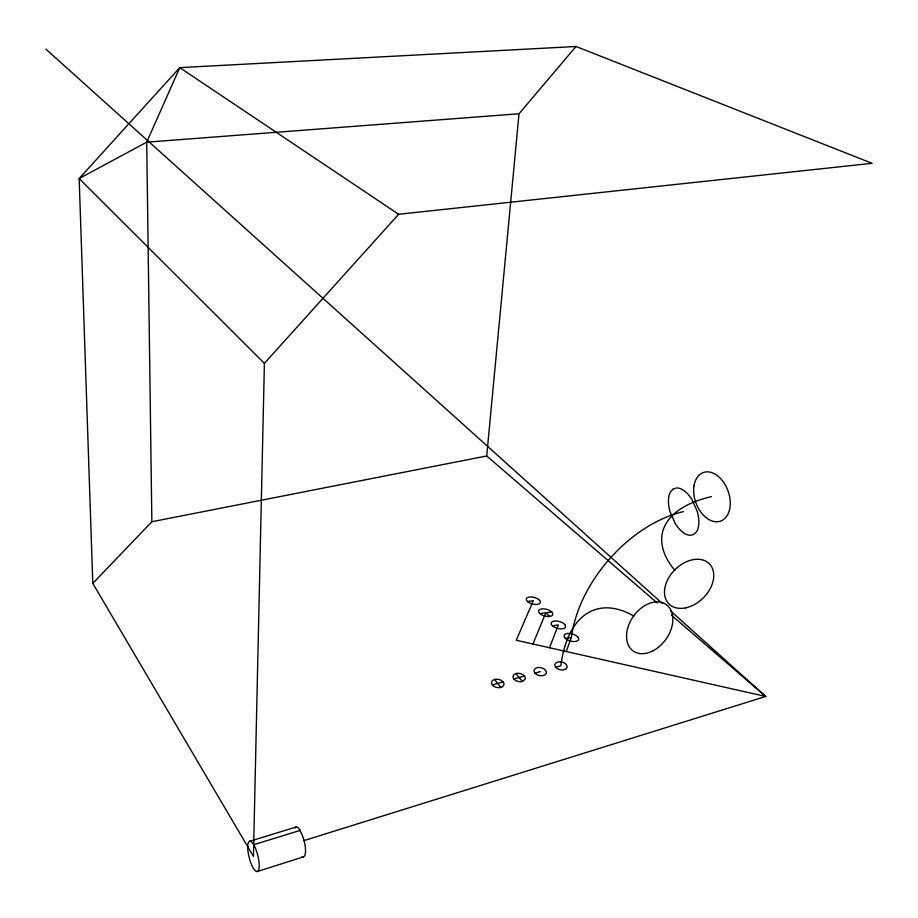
<?xml version="1.0" encoding="UTF-8"?>
<svg xmlns="http://www.w3.org/2000/svg" width="918" height="918" viewBox="0 0 918 918"><rect width="100%" height="100%" fill="white"/><g stroke="black" fill="none" stroke-linecap="round" stroke-linejoin="round"><path stroke-width="1.38" d="M398.641 214.273L264.395 363.356L253.425 856.379L92.798 583.378L79.166 178.551L179.756 67.634L576.011 46.485L872.1 163.312L398.641 214.273L179.756 67.634L146.708 142.175L151.86 521.734L92.798 583.378M657.15 602.874L486.712 455.971L519.014 113.752L576.011 46.485M566.234 651.516L571.375 637.482A115.289 74.691 -49.3 0 1 683.451 511.624M549.503 647.741L558.374 624.917L552.521 625.835M532.945 644.011L545.82 612.776M522.365 681.454L525.176 679.24A6.288 4.085 12.5 0 0 519.026 673.342A6.288 4.085 12.5 0 0 513.208 677.92A6.288 4.085 12.5 0 0 522.365 681.454L515.973 673.548M257.315 871.515L303.399 856.884M303.95 840.601L765.715 696.452L670.806 611.101M249.558 841.313L295.917 827.084M253.678 844.732L300.301 830.365A15.354 4.785 75.3 0 0 294.885 827.979M492.369 684.931L503.144 681.936M513.839 678.964L524.453 676.015M534.999 673.101A6.242 4.016 13.1 0 0 542.01 675.797L544.718 675.04L546.221 673.364A6.242 4.016 13.1 0 0 543.812 668.809A6.242 4.016 13.1 0 0 536.996 667.742L535.756 668.247A6.242 4.016 13.1 0 0 534.999 673.101L540.232 671.632M555.826 667.306A6.208 3.959 13.7 0 0 562.826 669.979L565.499 669.233L566.945 667.581A6.208 3.959 13.7 0 0 564.478 663.083A6.208 3.959 13.7 0 0 557.708 662.027L556.492 662.521A6.208 3.959 13.7 0 0 555.826 667.306L560.852 665.745A136.92 69.504 71.2 0 1 633.936 616.15M151.86 521.734L486.712 455.971M565.488 638.446L571.375 637.482M549.595 616.426L550.479 616.299A7.333 3.488 14.8 0 0 552.051 612.317L550.995 611.342A7.333 3.488 14.8 0 0 541.666 608.909A7.333 3.488 14.8 0 0 539.314 612.995L540.358 613.981A7.333 3.488 14.8 0 0 548.941 616.517L549.595 616.426L545.694 612.662M527.552 601.531L533.324 600.693L516.237 640.248L765.715 696.452L671.265 615.049M539.887 613.534L551.729 612.019M519.014 113.752L146.708 142.175L79.166 178.551L264.395 363.356M45.9 49.136L662.268 603.436M500.941 687.444L494.618 679.446M299.888 830.492A15.354 4.785 75.3 0 1 305.43 848.255A15.354 4.785 75.3 0 1 302.068 856.701M674.764 570.262A136.553 64.88 12.5 0 1 711.381 496.649M673.33 488.938L670.806 491.428A24.706 12.772 68.3 0 0 670.083 511.9L675.235 523.535A25.279 13.082 68.3 0 0 690.313 535.274L693.629 534.483L696.28 532.119A24.717 12.783 68.3 0 0 697.232 511.337L691.874 499.392A25.279 13.07 68.3 0 0 676.577 487.963L673.33 488.938M539.623 600.383L538.602 599.431A7.229 3.408 14.4 0 0 529.388 597.033A7.229 3.408 14.4 0 0 527.001 601.015L528.022 601.979A7.229 3.408 14.4 0 0 537.26 604.388A7.229 3.408 14.4 0 0 539.623 600.383M564.788 624.55L563.698 623.54A7.436 3.569 15.2 0 0 554.242 621.073A7.436 3.569 15.2 0 0 551.936 625.284L553.015 626.294A7.436 3.569 15.2 0 0 562.505 628.796A7.436 3.569 15.2 0 0 564.788 624.55M577.847 637.081L576.734 636.059A7.539 3.661 15.6 0 0 567.14 633.535A7.539 3.661 15.6 0 0 564.891 637.884L565.993 638.917A7.539 3.661 15.6 0 0 575.62 641.464A7.539 3.661 15.6 0 0 577.847 637.081M247.722 846.534A15.595 4.429 75.8 0 0 256.076 871.297A15.595 4.429 75.8 0 0 256.615 851.376A15.595 4.429 75.8 0 0 247.722 846.534M685.608 607.865A28.469 19.978 -44.7 0 0 712.001 567.496A28.469 19.978 -44.7 0 0 669.761 576.102A28.469 19.978 -44.7 0 0 685.608 607.865M693.997 485.897A25.773 17.132 70.5 0 0 717.853 521.722A25.773 17.132 70.5 0 0 724.004 482.857A25.773 17.132 70.5 0 0 693.997 485.897M652.732 650.965A28.504 19.921 -54.6 0 0 668.052 606.11A28.504 19.921 -54.6 0 0 628.302 626.225A28.504 19.921 -54.6 0 0 652.732 650.965M493.402 685.941A6.323 4.154 11.9 0 0 503.821 685.207A6.323 4.154 11.9 0 0 496.087 679.194A6.323 4.154 11.9 0 0 493.402 685.941"/></g></svg>
